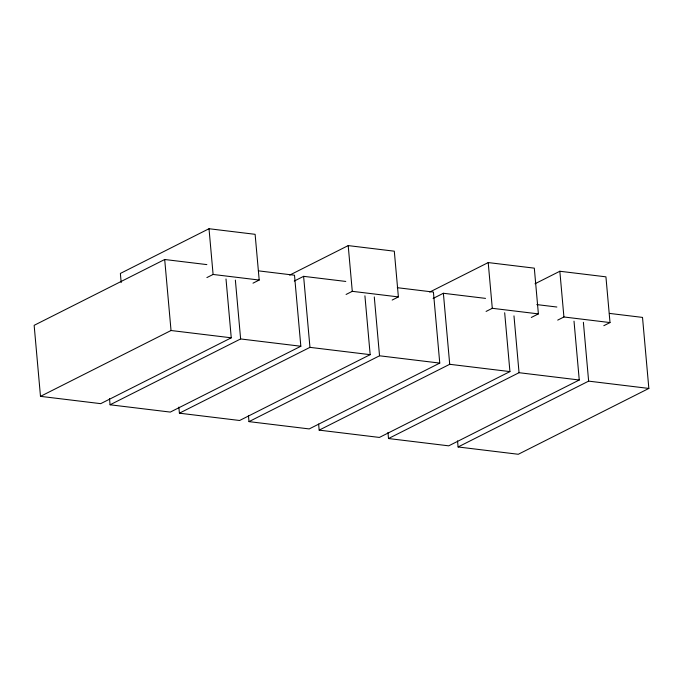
<?xml version="1.0" encoding="UTF-8"?>
<svg xmlns="http://www.w3.org/2000/svg" width="683" height="683" viewBox="0 0 683 683"><rect width="100%" height="100%" fill="white"/><g stroke="black" fill="none" stroke-linecap="round" stroke-linejoin="round"><path stroke-width="1.02" d="M252.992 283.172L259.199 280.047L255.118 234.32L209.015 228.728L120.37 273.439L121.181 282.583M206.847 264.603L164.697 259.497L34.15 325.33L40.485 396.353L100.708 403.653L231.255 337.812L226.005 278.971M206.889 277.588L213.096 274.455L259.199 280.047M40.485 396.353L171.032 330.512L231.255 337.812M289.694 275.104L348.202 245.598L394.304 251.19L398.385 296.917L392.179 300.05M294.288 281.037L303.611 276.333L345.769 281.439M109.528 398.701L110.074 404.788L240.621 338.947L300.836 346.247L294.501 275.223L258.37 270.844M346.085 294.458L352.283 291.325L398.385 296.917M300.836 346.247L170.289 412.088L110.074 404.788M178.861 407.102L179.407 413.189L309.954 347.357L370.169 354.656L364.918 295.807M429.701 292.076L488.208 262.571L534.311 268.154L538.392 313.89L531.297 317.467M433.116 298.445L443.378 293.272L485.528 298.386M370.169 354.656L239.622 420.489L179.407 413.189M248.45 415.537L248.988 421.624L379.535 355.792L439.758 363.091L433.415 292.068L397.284 287.688M535.011 283.769L559.838 271.253L605.932 276.837L610.013 322.572L603.815 325.697M486.083 311.431L492.289 308.298L538.392 313.89M439.758 363.091L309.211 428.924L248.988 421.624M318.628 424.049L319.166 430.136L449.713 364.295L509.936 371.595L504.677 312.746M557.712 320.114L563.919 316.98L610.013 322.572M509.936 371.595L379.389 437.436L319.166 430.136M387.961 432.45L388.499 438.537L519.046 372.696L579.261 379.996L574.01 321.155M579.261 379.996L448.714 445.837L388.499 438.537M457.542 440.885L458.088 446.972L588.635 381.131L648.85 388.431L642.515 317.407L609.39 313.395M648.85 388.431L518.303 454.272L458.088 446.972M536.795 304.592L556.867 307.026M583.384 322.291L588.635 381.131M559.838 271.253L563.919 316.98M513.975 315.879L519.046 372.696M488.208 262.571L492.289 308.298M443.378 293.272L449.713 364.295M374.284 296.943L379.535 355.792M348.202 245.598L352.283 291.325M303.611 276.333L309.954 347.357M235.37 280.107L240.621 338.947M209.015 228.728L213.096 274.455M164.697 259.497L171.032 330.512"/></g></svg>
